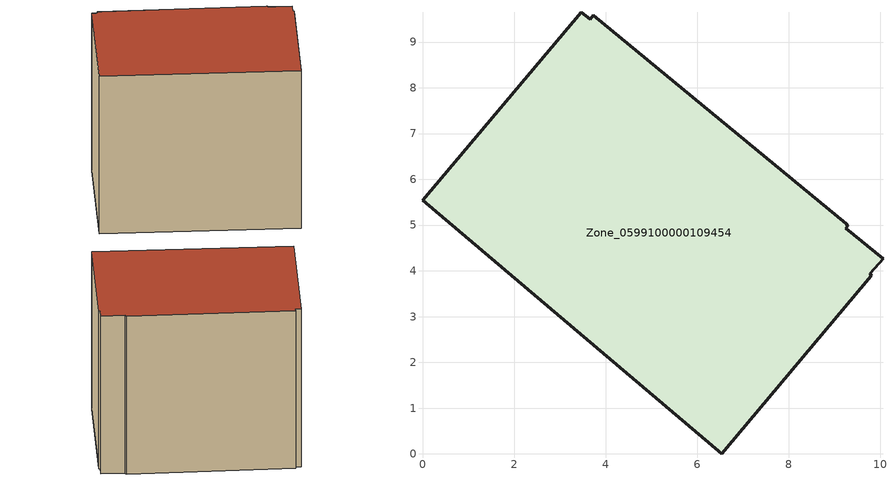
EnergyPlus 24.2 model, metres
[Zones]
Zone_0599100000109454
 floor ground (C_G): 3.66,9.5 3.73,9.58 9.26,5.03 9.29,4.97 9.25,4.93 10.06,4.26 9.78,3.95 9.81,3.89 6.54,0 0,5.54 3.47,9.65 z0
 wall outside (C_F): 10.06,4.26 9.25,4.93 9.29,4.97 9.26,5.03 3.73,9.58 3.66,9.5 3.47,9.65 0,5.54 6.54,0 9.81,3.89 9.78,3.95 10.06,4.26 z0:7.69
 roof outside (C_R): 3.73,9.58 3.66,9.5 3.47,9.65 0,5.54 6.54,0 9.81,3.89 9.78,3.95 10.06,4.26 9.25,4.93 9.29,4.97 9.26,5.03 z7.69
[BUILDING]
Pand.0599100000109454: North Axis=0; Terrain=City; Loads Convergence Tolerance Value=0.04; Temperature Convergence Tolerance Value=0.4; Solar Distribution=FullExterior; Maximum Number of Warmup Days=25; Minimum Number of Warmup Days=1
[Site:Location]
Rotterdam.The.Hague.AP_ZH_NLD Design_Conditions: Latitude=51.96; Longitude=4.45; Time Zone=1; Elevation=-4.5
[SITE:GROUNDTEMPERATURE:BUILDINGSURFACE]
18, 18, 18, 18, 18, 18, 18, 18, 18, 18, 18, 18
[MATERIAL] Thermal Absorptance=0.9; Solar Absorptance=0.7; Visible Absorptance=0.7
Name | Roughness | Thickness | Conductivity | Density | Specific Heat
G.TC.1946 | MediumSmooth | 0.15 | 1 | 540 | 1210
F.TC.1946 | Rough | 0.3 | 0.857143 | 1920 | 840
R.TC.1946 | MediumRough | 0.2 | 0.909091 | 1500 | 1000
[CONSTRUCTION]
C_G: G.TC.1946
C_F: F.TC.1946
C_R: R.TC.1946
[ZONE]
Zone_0599100000109454: Type=1; Multiplier=1; Ceiling Height=Autocalculate; Volume=Autocalculate; Floor Area=autocalculate; Part of Total Floor Area=Yes
[ZONEINFILTRATION:DESIGNFLOWRATE]
Infil_Zone_0599100000109454: Zone or ZoneList or Space or SpaceList=Zone_0599100000109454; Schedule=AlwaysOn; Design Flow Rate Calculation Method=Flow/Area; Flow Rate per Floor Area=0.003; Constant Term Coefficient=1; Temperature Term Coefficient=0; Velocity Term Coefficient=0; Velocity Squared Term Coefficient=0
[HVACTEMPLATE:ZONE:IDEALLOADSAIRSYSTEM]
Zone_0599100000109454: Maximum Heating Supply Air Temperature=50; Minimum Cooling Supply Air Temperature=13; Maximum Heating Supply Air Humidity Ratio=0.0156; Minimum Cooling Supply Air Humidity Ratio=0.0077; Heating Limit=NoLimit; Cooling Limit=NoLimit; Dehumidification Control Type=ConstantSensibleHeatRatio; Cooling Sensible Heat Ratio=0.7; Dehumidification Setpoint=60; Humidification Control Type=None; Humidification Setpoint=30; Outdoor Air Method=None; Outdoor Air Flow Rate per Person=0.00944; Outdoor Air Flow Rate per Zone Floor Area=0; Outdoor Air Flow Rate per Zone=0; Demand Controlled Ventilation Type=None; Outdoor Air Economizer Type=NoEconomizer; Heat Recovery Type=None; Sensible Heat Recovery Effectiveness=0.7; Latent Heat Recovery Effectiveness=0.65
[ZONECONTROL:THERMOSTAT]
ThermostatControl_Zone_0599100000109454: Zone or ZoneList=Zone_0599100000109454; Control Type Schedule=DualSetpointControlType; Control 1=Thermostat_Zone_0599100000109454; Temperature Difference Between Cutout And Setpoint=0
[THERMOSTATSETPOINT:DUALSETPOINT]
Thermostat_Zone_0599100000109454: Heating Setpoint Temperature Schedule=HeatingSetpoint_Zone_0599100000109454; Cooling Setpoint Temperature Schedule=CoolingSetpoint_Zone_0599100000109454
[SCHEDULE:COMPACT]
HeatingSetpoint_Zone_0599100000109454: Through: 12/31, For: AllDays, Until: 24:00, 21
CoolingSetpoint_Zone_0599100000109454: Through: 12/31, For: AllDays, Until: 24:00, 24
DualSetpointControlType: Through: 12/31, For: AllDays, Until: 24:00, 4
AlwaysOn: Through: 12/31, For: AllDays, Until: 24:00, 1
